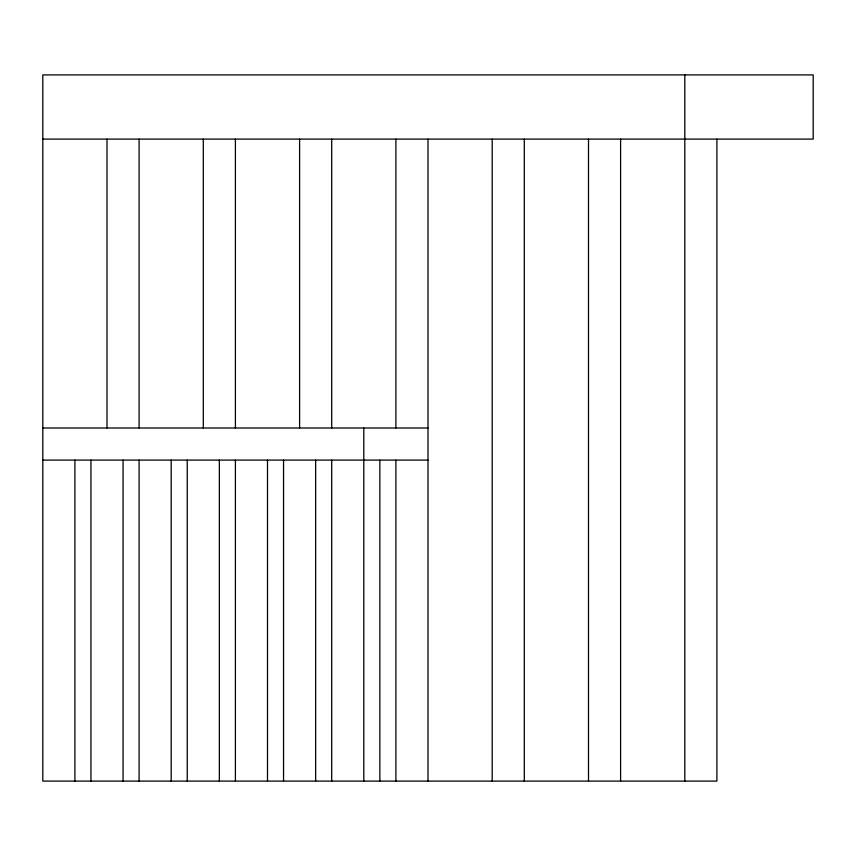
<?xml version="1.0" encoding="UTF-8"?>
<svg xmlns="http://www.w3.org/2000/svg" width="856" height="856" viewBox="0 0 856 856"><rect width="100%" height="100%" fill="white"/><g stroke="black" fill="none" stroke-linecap="round" stroke-linejoin="round"><path stroke-width="1.28" d="M42.8 139.1L813.2 139.1L813.2 74.9L42.8 74.9L42.8 781.1L716.9 781.1L716.9 139.1M42.8 428L428 428M42.8 460.1L428 460.1M684.8 74.9L684.8 781.1M620.6 139.1L620.6 781.1M588.5 139.1L588.5 781.1M524.3 139.1L524.3 781.1M492.2 139.1L492.2 781.1M428 139.1L428 781.1M395.9 139.1L395.9 428M395.9 460.1L395.9 781.1M379.85 460.1L379.85 781.1M363.8 428L363.8 781.1M331.7 139.1L331.7 428M331.7 460.1L331.7 781.1M315.65 460.1L315.65 781.1M299.6 139.1L299.6 428M283.55 460.1L283.55 781.1M267.5 460.1L267.5 781.1M235.4 139.1L235.4 428M235.4 460.1L235.4 781.1M219.35 460.1L219.35 781.1M203.3 139.1L203.3 428M187.25 460.1L187.25 781.1M171.2 460.1L171.2 781.1M139.1 139.1L139.1 428M139.1 460.1L139.1 781.1M123.05 460.1L123.05 781.1M107 139.1L107 428M90.95 460.1L90.95 781.1M74.9 460.1L74.9 781.1"/></g></svg>
